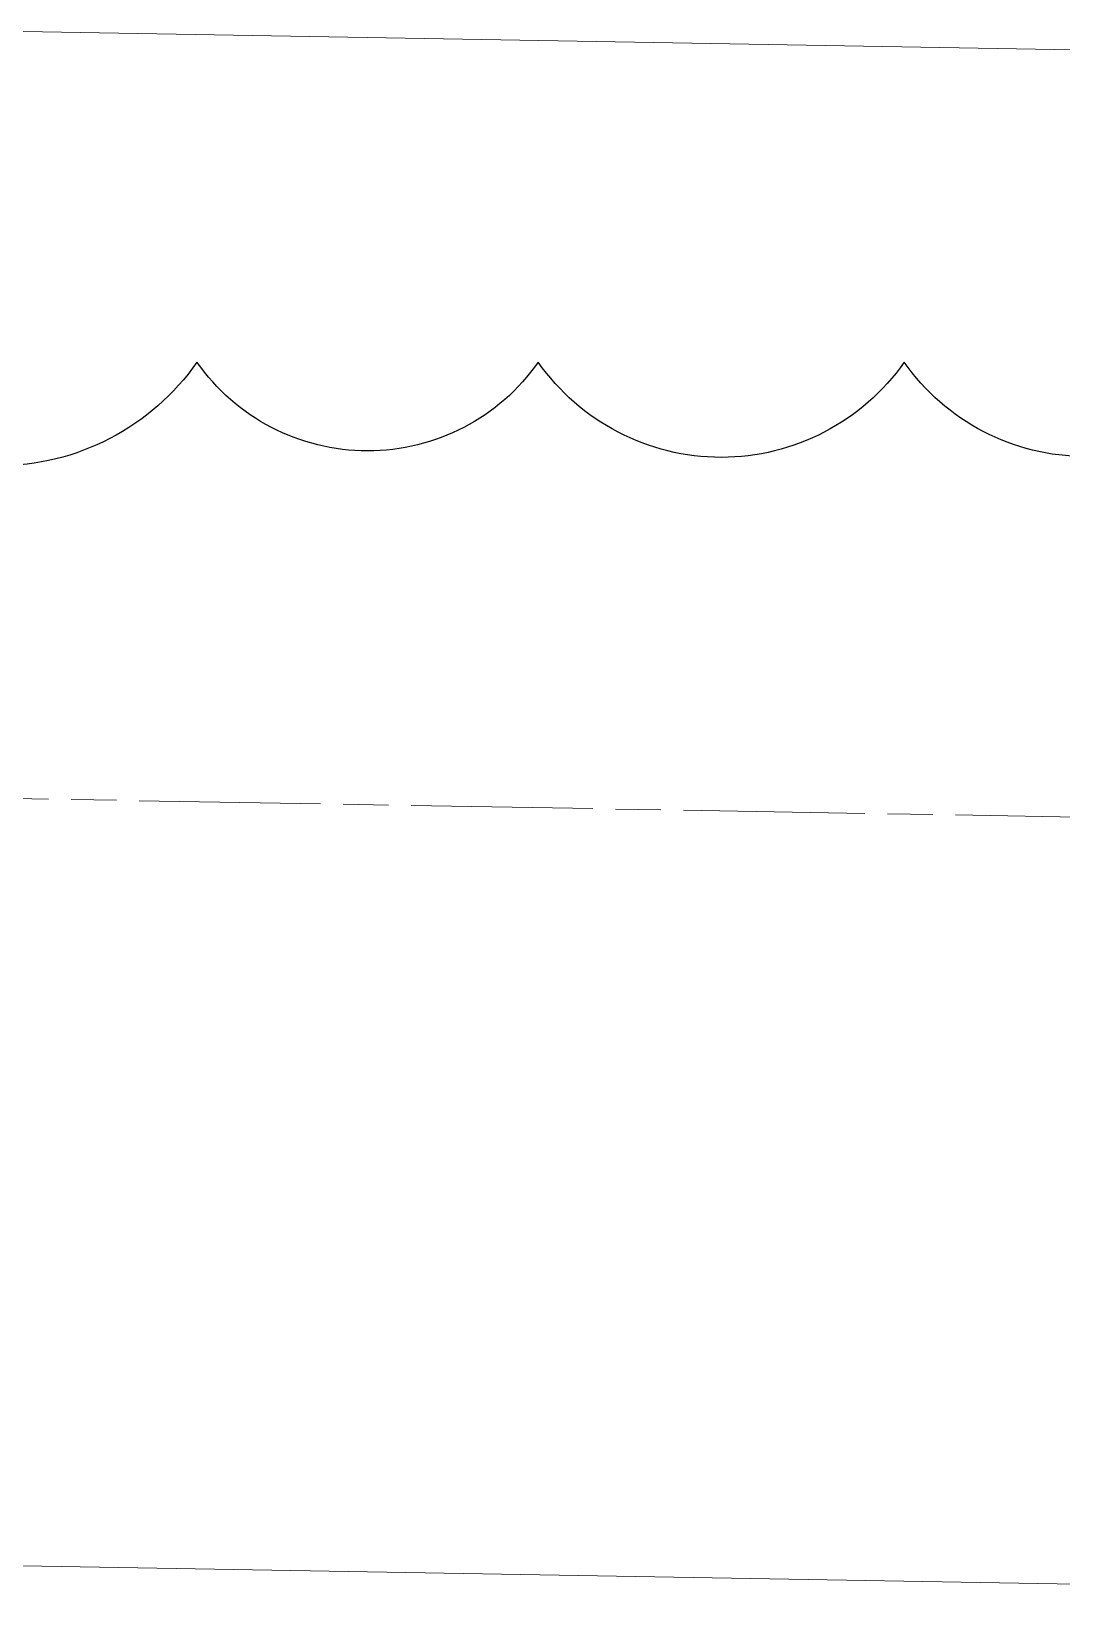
# Model space of a CAD drawing. Header units: inches. Extents: x 0 to 63075, y 0 to 44550.
# Drawn here: x 16121 to 16802, y 14060 to 15095 of the extents above; entities that cross this region are included whole.
import ezdxf

# ---------------------------------------------------------------- set-up
doc = ezdxf.new("R2010")
doc.units = ezdxf.units.IN
doc.header["$MEASUREMENT"] = 0
doc.linetypes.add('ACAD_ISO08W100', pattern=[36, 24, -3, 6, -3])
doc.layers.add('PDF_AXES', color=7, linetype='Continuous')

# ---------------------------------------------------------------- blocks, each defined once
blk = doc.blocks.new('FAN_MOTOR_SIDE')
at = {"linetype": 'ACAD_ISO08W100', "lineweight": 0, "ltscale": 5}
blk.add_lwpolyline([(-121378.2, -14744.8), (-125249.2, -14744.8)], dxfattribs=at)
at = {"layer": 'PDF_AXES', "lineweight": 20}
blk.add_lwpolyline([(-122846.2, -15252.2, -0.004834), (-122836.3, -15252.1, -0.004915), (-122826.4, -15252.2), (-122826.3, -15252.2), (-121686.1, -15252.2, -0.004834), (-121676.3, -15252.1, -0.004915), (-121666.3, -15252.2), (-121666.3, -15252.2), (-121656.3, -15252.2), (-121656.3, -14237.4), (-122856.3, -14237.4), (-122856.3, -15252.2), (-122846.3, -15252.2)], format="xyb", close=True, dxfattribs=at)

msp = doc.modelspace()

# ---------------------------------------------------------------- linework, layer by layer
msp.add_lwpolyline([(16937.7, 14876.3, -0.520567), (16697.8, 14876.3, -0.520567), (16455.8, 14876.3, -0.520567), (16230.1, 14876.3, -0.520567), (15966.2, 14876.3, -0.520567), (15729.1, 14876.3, -0.520567), (15509.7, 14876.3, -0.520567), (15371, 14876.3, -0.520567), (15105.4, 14876.3, -0.520567), (14856.8, 14876.3, -0.520567)], format="xyb")

# ---------------------------------------------------------------- block references
at = {"rotation": 359}
msp.add_blockref('FAN_MOTOR_SIDE', (139188.7, 27186.3), dxfattribs=at)

doc.saveas('drawing.dxf')
